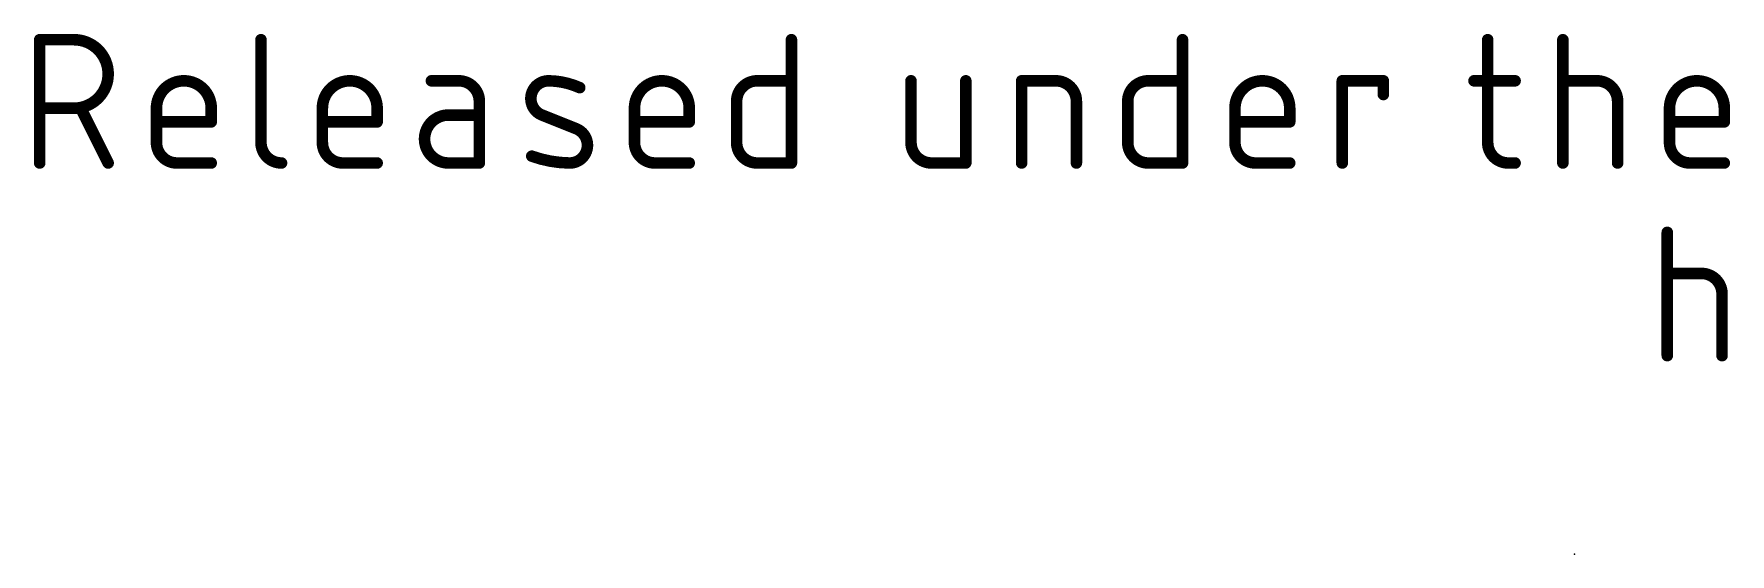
# Model space of a CAD drawing. Extents: x -25 to 77, y -62 to 26.
# Drawn here: x -24.64 to -2.27, y -10.16 to -3.3 of the extents above; entities that cross this region are included whole.
import ezdxf

# ---------------------------------------------------------------- set-up
doc = ezdxf.new("R2010")
doc.units = 0
doc.layers.add('23', color=53, linetype='CONTINUOUS')
doc.layers.add('51', color=53, linetype='CONTINUOUS')

msp = doc.modelspace()

# ---------------------------------------------------------------- linework, layer by layer
at = {"layer": '23'}
msp.add_point((-4.318, -10.16), dxfattribs=at)
at = {"layer": '51', "const_width": 0.1524}
for points in [[(-24.5618, -5.0038), (-24.5618, -3.3782)], [(-24.5618, -3.3782), (-24.1102, -3.3782)], [(-21.6433, -3.3782), (-21.6433, -4.7329)], [(-14.6473, -3.3782), (-14.6473, -5.0038)], [(-9.489, -3.3782), (-9.489, -5.0038)], [(-5.4639, -3.3782), (-5.4639, -4.7329)], [(-4.4727, -5.0038), (-4.4727, -3.3782)], [(-19.0344, -3.9201), (-19.3957, -3.9201)], [(-15.0988, -3.9201), (-14.6473, -3.9201)], [(-13.0699, -3.9201), (-13.0699, -4.7329)], [(-12.3474, -5.0038), (-12.3474, -3.9201)], [(-11.6109, -5.0038), (-11.6109, -3.9201)], [(-11.6109, -3.9201), (-11.1594, -3.9201)], [(-9.9405, -3.9201), (-9.489, -3.9201)], [(-7.382, -5.0038), (-7.382, -3.9201)], [(-7.382, -3.9201), (-6.8402, -3.9201)], [(-6.8402, -3.9201), (-6.8402, -4.1007)], [(-5.6445, -3.9201), (-5.1026, -3.9201)], [(-4.4727, -3.9201), (-4.0211, -3.9201)], [(-24.1102, -4.2813), (-24.5618, -4.2813)], [(-23.6587, -5.0038), (-24.0199, -4.2813)], [(-23.0217, -4.7329), (-23.0217, -4.2813)], [(-22.2992, -4.2813), (-22.2992, -4.4619)], [(-20.8334, -4.7329), (-20.8334, -4.2813)], [(-20.1109, -4.2813), (-20.1109, -4.4619)], [(-18.7635, -5.0038), (-18.7635, -4.191)], [(-16.7171, -4.7329), (-16.7171, -4.2813)], [(-15.9947, -4.2813), (-15.9947, -4.4619)], [(-15.3698, -4.7329), (-15.3698, -4.191)], [(-10.8885, -4.191), (-10.8885, -5.0038)], [(-10.2115, -4.7329), (-10.2115, -4.191)], [(-8.7973, -4.7329), (-8.7973, -4.2813)], [(-8.0748, -4.2813), (-8.0748, -4.4619)], [(-3.7502, -4.191), (-3.7502, -5.0038)], [(-3.0659, -4.7329), (-3.0659, -4.2813)], [(-2.3434, -4.2813), (-2.3434, -4.4619)], [(-22.2992, -4.4619), (-23.0217, -4.4619)], [(-20.1109, -4.4619), (-20.8334, -4.4619)], [(-18.7635, -4.3716), (-19.1699, -4.3716)], [(-17.4848, -4.5522), (-17.9364, -4.3716)], [(-15.9947, -4.4619), (-16.7171, -4.4619)], [(-8.0748, -4.4619), (-8.7973, -4.4619)], [(-2.3434, -4.4619), (-3.0659, -4.4619)], [(-22.2992, -5.0038), (-22.7508, -5.0038)], [(-20.1109, -5.0038), (-20.5624, -5.0038)], [(-19.1699, -5.0038), (-18.7635, -5.0038)], [(-15.9947, -5.0038), (-16.4462, -5.0038)], [(-14.6473, -5.0038), (-15.0988, -5.0038)], [(-12.7989, -5.0038), (-12.3474, -5.0038)], [(-9.489, -5.0038), (-9.9405, -5.0038)], [(-8.0748, -5.0038), (-8.5264, -5.0038)], [(-5.1929, -5.0038), (-5.1026, -5.0038)], [(-2.3434, -5.0038), (-2.795, -5.0038)], [(-3.0955, -7.5438), (-3.0955, -5.9182)], [(-3.0955, -6.4601), (-2.644, -6.4601)], [(-2.373, -6.731), (-2.373, -7.5438)]]:
    msp.add_lwpolyline(points, dxfattribs=at)
at = {"layer": '51'}
for points, const_width in [([(-24.5237, -3.3782, 1), (-24.5999, -3.3782)], 0.0762), ([(-24.5618, -3.3401, 1), (-24.5618, -3.4163)], 0.0762), ([(-24.1102, -4.2813, 1), (-24.1102, -3.3782)], 0.1524), ([(-24.1102, -3.3401, 1), (-24.1102, -3.4163)], 0.0762), ([(-24.1102, -3.4163, 1), (-24.1102, -3.3401)], 0.0762), ([(-21.6052, -3.3782, 1), (-21.6814, -3.3782)], 0.0762), ([(-14.6092, -3.3782, 1), (-14.6854, -3.3782)], 0.0762), ([(-9.4509, -3.3782, 1), (-9.5271, -3.3782)], 0.0762), ([(-5.4258, -3.3782, 1), (-5.502, -3.3782)], 0.0762), ([(-4.4346, -3.3782, 1), (-4.5108, -3.3782)], 0.0762), ([(-22.2992, -4.2813, 1), (-23.0217, -4.2813)], 0.1524), ([(-20.1109, -4.2813, 1), (-20.8334, -4.2813)], 0.1524), ([(-19.3957, -3.882, 1), (-19.3957, -3.9582)], 0.0762), ([(-18.7635, -4.191, 0.4142), (-19.0344, -3.9201)], 0.1524), ([(-19.0344, -3.882, 1), (-19.0344, -3.9582)], 0.0762), ([(-19.0344, -3.9582, 1), (-19.0344, -3.882)], 0.0762), ([(-17.8461, -3.9201, 0.8318), (-17.9364, -4.3716)], 0.1524), ([(-17.4397, -4.0104, 0.1026), (-17.8461, -3.9201)], 0.1524), ([(-17.8455, -3.882, 1), (-17.8466, -3.9582)], 0.0762), ([(-17.8466, -3.9582, 1), (-17.8455, -3.882)], 0.0762), ([(-17.4553, -4.0451, 1), (-17.424, -3.9756)], 0.0762), ([(-15.9947, -4.2813, 1), (-16.7171, -4.2813)], 0.1524), ([(-15.0988, -3.9201, 0.4142), (-15.3698, -4.191)], 0.1524), ([(-15.0988, -3.882, 1), (-15.0988, -3.9582)], 0.0762), ([(-15.0988, -3.9582, 1), (-15.0988, -3.882)], 0.0762), ([(-14.6473, -3.9582, 1), (-14.6473, -3.882)], 0.0762), ([(-13.0318, -3.9201, 1), (-13.108, -3.9201)], 0.0762), ([(-12.3093, -3.9201, 1), (-12.3855, -3.9201)], 0.0762), ([(-11.5728, -3.9201, 1), (-11.649, -3.9201)], 0.0762), ([(-11.6109, -3.882, 1), (-11.6109, -3.9582)], 0.0762), ([(-10.8885, -4.191, 0.4142), (-11.1594, -3.9201)], 0.1524), ([(-11.1594, -3.882, 1), (-11.1594, -3.9582)], 0.0762), ([(-11.1594, -3.9582, 1), (-11.1594, -3.882)], 0.0762), ([(-9.9405, -3.9201, 0.4142), (-10.2115, -4.191)], 0.1524), ([(-9.9405, -3.882, 1), (-9.9405, -3.9582)], 0.0762), ([(-9.9405, -3.9582, 1), (-9.9405, -3.882)], 0.0762), ([(-9.489, -3.9582, 1), (-9.489, -3.882)], 0.0762), ([(-8.0748, -4.2813, 1), (-8.7973, -4.2813)], 0.1524), ([(-7.3439, -3.9201, 1), (-7.4201, -3.9201)], 0.0762), ([(-7.382, -3.882, 1), (-7.382, -3.9582)], 0.0762), ([(-6.8021, -3.9201, 1), (-6.8783, -3.9201)], 0.0762), ([(-6.8402, -3.9582, 1), (-6.8402, -3.882)], 0.0762), ([(-5.6445, -3.882, 1), (-5.6445, -3.9582)], 0.0762), ([(-5.1026, -3.9582, 1), (-5.1026, -3.882)], 0.0762), ([(-4.4727, -3.882, 1), (-4.4727, -3.9582)], 0.0762), ([(-3.7502, -4.191, 0.4142), (-4.0211, -3.9201)], 0.1524), ([(-4.0211, -3.882, 1), (-4.0211, -3.9582)], 0.0762), ([(-4.0211, -3.9582, 1), (-4.0211, -3.882)], 0.0762), ([(-2.3434, -4.2813, 1), (-3.0659, -4.2813)], 0.1524), ([(-24.5618, -4.2432, 1), (-24.5618, -4.3194)], 0.0762), ([(-24.1102, -4.2432, 1), (-24.1102, -4.3194)], 0.0762), ([(-24.1102, -4.3194, 1), (-24.1102, -4.2432)], 0.0762), ([(-23.9859, -4.2643, 1), (-24.054, -4.2984)], 0.0762), ([(-22.9836, -4.2813, 1), (-23.0598, -4.2813)], 0.0762), ([(-23.0598, -4.2813, 1), (-22.9836, -4.2813)], 0.0762), ([(-22.2611, -4.2813, 1), (-22.3373, -4.2813)], 0.0762), ([(-22.3373, -4.2813, 1), (-22.2611, -4.2813)], 0.0762), ([(-20.7953, -4.2813, 1), (-20.8715, -4.2813)], 0.0762), ([(-20.8715, -4.2813, 1), (-20.7953, -4.2813)], 0.0762), ([(-20.0728, -4.2813, 1), (-20.149, -4.2813)], 0.0762), ([(-20.149, -4.2813, 1), (-20.0728, -4.2813)], 0.0762), ([(-18.7254, -4.191, 1), (-18.8016, -4.191)], 0.0762), ([(-18.8016, -4.191, 1), (-18.7254, -4.191)], 0.0762), ([(-16.679, -4.2813, 1), (-16.7552, -4.2813)], 0.0762), ([(-16.7552, -4.2813, 1), (-16.679, -4.2813)], 0.0762), ([(-15.9566, -4.2813, 1), (-16.0328, -4.2813)], 0.0762), ([(-16.0328, -4.2813, 1), (-15.9566, -4.2813)], 0.0762), ([(-15.3317, -4.191, 1), (-15.4079, -4.191)], 0.0762), ([(-15.4079, -4.191, 1), (-15.3317, -4.191)], 0.0762), ([(-10.8504, -4.191, 1), (-10.9266, -4.191)], 0.0762), ([(-10.9266, -4.191, 1), (-10.8504, -4.191)], 0.0762), ([(-10.1734, -4.191, 1), (-10.2496, -4.191)], 0.0762), ([(-10.2496, -4.191, 1), (-10.1734, -4.191)], 0.0762), ([(-8.7592, -4.2813, 1), (-8.8354, -4.2813)], 0.0762), ([(-8.8354, -4.2813, 1), (-8.7592, -4.2813)], 0.0762), ([(-8.0367, -4.2813, 1), (-8.1129, -4.2813)], 0.0762), ([(-8.1129, -4.2813, 1), (-8.0367, -4.2813)], 0.0762), ([(-6.8783, -4.1007, 1), (-6.8021, -4.1007)], 0.0762), ([(-3.7121, -4.191, 1), (-3.7883, -4.191)], 0.0762), ([(-3.7883, -4.191, 1), (-3.7121, -4.191)], 0.0762), ([(-3.0278, -4.2813, 1), (-3.104, -4.2813)], 0.0762), ([(-3.104, -4.2813, 1), (-3.0278, -4.2813)], 0.0762), ([(-2.3053, -4.2813, 1), (-2.3815, -4.2813)], 0.0762), ([(-2.3815, -4.2813, 1), (-2.3053, -4.2813)], 0.0762), ([(-23.0217, -4.4238, 1), (-23.0217, -4.5)], 0.0762), ([(-22.3373, -4.4619, 1), (-22.2611, -4.4619)], 0.0762), ([(-22.2992, -4.5, 1), (-22.2992, -4.4238)], 0.0762), ([(-20.8334, -4.4238, 1), (-20.8334, -4.5)], 0.0762), ([(-20.149, -4.4619, 1), (-20.0728, -4.4619)], 0.0762), ([(-20.1109, -4.5, 1), (-20.1109, -4.4238)], 0.0762), ([(-19.1699, -4.3716, 1), (-19.1699, -5.0038)], 0.1524), ([(-19.1699, -4.3335, 1), (-19.1699, -4.4097)], 0.0762), ([(-19.1699, -4.4097, 1), (-19.1699, -4.3335)], 0.0762), ([(-18.7635, -4.4097, 1), (-18.7635, -4.3335)], 0.0762), ([(-17.9222, -4.3363, 1), (-17.9505, -4.407)], 0.0762), ([(-17.9505, -4.407, 1), (-17.9222, -4.3362)], 0.0762), ([(-16.7171, -4.4238, 1), (-16.7171, -4.5)], 0.0762), ([(-16.0328, -4.4619, 1), (-15.9566, -4.4619)], 0.0762), ([(-15.9947, -4.5, 1), (-15.9947, -4.4238)], 0.0762), ([(-8.7973, -4.4238, 1), (-8.7973, -4.5)], 0.0762), ([(-8.1129, -4.4619, 1), (-8.0367, -4.4619)], 0.0762), ([(-8.0748, -4.5, 1), (-8.0748, -4.4238)], 0.0762), ([(-3.0659, -4.4238, 1), (-3.0659, -4.5)], 0.0762), ([(-2.3815, -4.4619, 1), (-2.3053, -4.4619)], 0.0762), ([(-2.3434, -4.5, 1), (-2.3434, -4.4238)], 0.0762), ([(-23.0217, -4.7329, 0.4142), (-22.7508, -5.0038)], 0.1524), ([(-22.9836, -4.7329, 1), (-23.0598, -4.7329)], 0.0762), ([(-23.0598, -4.7329, 1), (-22.9836, -4.7329)], 0.0762), ([(-21.6433, -4.7329, 0.4142), (-21.3724, -5.0038)], 0.1524), ([(-21.6052, -4.7329, 1), (-21.6814, -4.7329)], 0.0762), ([(-21.6814, -4.7329, 1), (-21.6052, -4.7329)], 0.0762), ([(-20.8334, -4.7329, 0.4142), (-20.5624, -5.0038)], 0.1524), ([(-20.7953, -4.7329, 1), (-20.8715, -4.7329)], 0.0762), ([(-20.8715, -4.7329, 1), (-20.7953, -4.7329)], 0.0762), ([(-17.5751, -5.0038, 0.8318), (-17.4848, -4.5522)], 0.1524), ([(-17.4707, -4.5169, 1), (-17.499, -4.5876)], 0.0762), ([(-17.499, -4.5876, 1), (-17.4707, -4.5169)], 0.0762), ([(-16.7171, -4.7329, 0.4142), (-16.4462, -5.0038)], 0.1524), ([(-16.679, -4.7329, 1), (-16.7552, -4.7329)], 0.0762), ([(-16.7552, -4.7329, 1), (-16.679, -4.7329)], 0.0762), ([(-15.3698, -4.7329, 0.4142), (-15.0988, -5.0038)], 0.1524), ([(-15.3317, -4.7329, 1), (-15.4079, -4.7329)], 0.0762), ([(-15.4079, -4.7329, 1), (-15.3317, -4.7329)], 0.0762), ([(-13.0699, -4.7329, 0.4142), (-12.7989, -5.0038)], 0.1524), ([(-13.0318, -4.7329, 1), (-13.108, -4.7329)], 0.0762), ([(-13.108, -4.7329, 1), (-13.0318, -4.7329)], 0.0762), ([(-10.2115, -4.7329, 0.4142), (-9.9405, -5.0038)], 0.1524), ([(-10.1734, -4.7329, 1), (-10.2496, -4.7329)], 0.0762), ([(-10.2496, -4.7329, 1), (-10.1734, -4.7329)], 0.0762), ([(-8.7973, -4.7329, 0.4142), (-8.5264, -5.0038)], 0.1524), ([(-8.7592, -4.7329, 1), (-8.8354, -4.7329)], 0.0762), ([(-8.8354, -4.7329, 1), (-8.7592, -4.7329)], 0.0762), ([(-5.4639, -4.7329, 0.4142), (-5.1929, -5.0038)], 0.1524), ([(-5.4258, -4.7329, 1), (-5.502, -4.7329)], 0.0762), ([(-5.502, -4.7329, 1), (-5.4258, -4.7329)], 0.0762), ([(-3.0659, -4.7329, 0.4142), (-2.795, -5.0038)], 0.1524), ([(-3.0278, -4.7329, 1), (-3.104, -4.7329)], 0.0762), ([(-3.104, -4.7329, 1), (-3.0278, -4.7329)], 0.0762), ([(-18.0589, -4.8776, 1), (-18.0847, -4.9493)], 0.0762), ([(-18.0718, -4.9135, 0.083), (-17.5751, -5.0038)], 0.1524), ([(-24.5999, -5.0038, 1), (-24.5237, -5.0038)], 0.0762), ([(-23.6928, -5.0208, 1), (-23.6246, -4.9868)], 0.0762), ([(-22.7508, -4.9657, 1), (-22.7508, -5.0419)], 0.0762), ([(-22.7508, -5.0419, 1), (-22.7508, -4.9657)], 0.0762), ([(-22.2992, -5.0419, 1), (-22.2992, -4.9657)], 0.0762), ([(-21.3724, -5.0419, 1), (-21.3724, -4.9657)], 0.0762), ([(-20.5624, -4.9657, 1), (-20.5624, -5.0419)], 0.0762), ([(-20.5624, -5.0419, 1), (-20.5624, -4.9657)], 0.0762), ([(-20.1109, -5.0419, 1), (-20.1109, -4.9657)], 0.0762), ([(-19.1699, -4.9657, 1), (-19.1699, -5.0419)], 0.0762), ([(-19.1699, -5.0419, 1), (-19.1699, -4.9657)], 0.0762), ([(-18.8016, -5.0038, 1), (-18.7254, -5.0038)], 0.0762), ([(-18.7635, -5.0419, 1), (-18.7635, -4.9657)], 0.0762), ([(-17.5746, -4.9657, 1), (-17.5757, -5.0419)], 0.0762), ([(-17.5757, -5.0419, 1), (-17.5746, -4.9657)], 0.0762), ([(-16.4462, -4.9657, 1), (-16.4462, -5.0419)], 0.0762), ([(-16.4462, -5.0419, 1), (-16.4462, -4.9657)], 0.0762), ([(-15.9947, -5.0419, 1), (-15.9947, -4.9657)], 0.0762), ([(-15.0988, -4.9657, 1), (-15.0988, -5.0419)], 0.0762), ([(-15.0988, -5.0419, 1), (-15.0988, -4.9657)], 0.0762), ([(-14.6854, -5.0038, 1), (-14.6092, -5.0038)], 0.0762), ([(-14.6473, -5.0419, 1), (-14.6473, -4.9657)], 0.0762), ([(-12.7989, -4.9657, 1), (-12.7989, -5.0419)], 0.0762), ([(-12.7989, -5.0419, 1), (-12.7989, -4.9657)], 0.0762), ([(-12.3855, -5.0038, 1), (-12.3093, -5.0038)], 0.0762), ([(-12.3474, -5.0419, 1), (-12.3474, -4.9657)], 0.0762), ([(-11.649, -5.0038, 1), (-11.5728, -5.0038)], 0.0762), ([(-10.9266, -5.0038, 1), (-10.8504, -5.0038)], 0.0762), ([(-9.9405, -4.9657, 1), (-9.9405, -5.0419)], 0.0762), ([(-9.9405, -5.0419, 1), (-9.9405, -4.9657)], 0.0762), ([(-9.5271, -5.0038, 1), (-9.4509, -5.0038)], 0.0762), ([(-9.489, -5.0419, 1), (-9.489, -4.9657)], 0.0762), ([(-8.5264, -4.9657, 1), (-8.5264, -5.0419)], 0.0762), ([(-8.5264, -5.0419, 1), (-8.5264, -4.9657)], 0.0762), ([(-8.0748, -5.0419, 1), (-8.0748, -4.9657)], 0.0762), ([(-7.4201, -5.0038, 1), (-7.3439, -5.0038)], 0.0762), ([(-5.1929, -4.9657, 1), (-5.1929, -5.0419)], 0.0762), ([(-5.1929, -5.0419, 1), (-5.1929, -4.9657)], 0.0762), ([(-5.1026, -5.0419, 1), (-5.1026, -4.9657)], 0.0762), ([(-4.5108, -5.0038, 1), (-4.4346, -5.0038)], 0.0762), ([(-3.7883, -5.0038, 1), (-3.7121, -5.0038)], 0.0762), ([(-2.795, -4.9657, 1), (-2.795, -5.0419)], 0.0762), ([(-2.795, -5.0419, 1), (-2.795, -4.9657)], 0.0762), ([(-2.3434, -5.0419, 1), (-2.3434, -4.9657)], 0.0762), ([(-3.0574, -5.9182, 1), (-3.1336, -5.9182)], 0.0762), ([(-3.0955, -6.422, 1), (-3.0955, -6.4982)], 0.0762), ([(-2.373, -6.731, 0.4142), (-2.644, -6.4601)], 0.1524), ([(-2.644, -6.422, 1), (-2.644, -6.4982)], 0.0762), ([(-2.644, -6.4982, 1), (-2.644, -6.422)], 0.0762), ([(-2.3349, -6.731, 1), (-2.4111, -6.731)], 0.0762), ([(-2.4111, -6.731, 1), (-2.3349, -6.731)], 0.0762), ([(-3.1336, -7.5438, 1), (-3.0574, -7.5438)], 0.0762), ([(-2.4111, -7.5438, 1), (-2.3349, -7.5438)], 0.0762)]:
    msp.add_lwpolyline(points, format="xyb", dxfattribs=dict(at, const_width=const_width))

doc.saveas('drawing.dxf')
